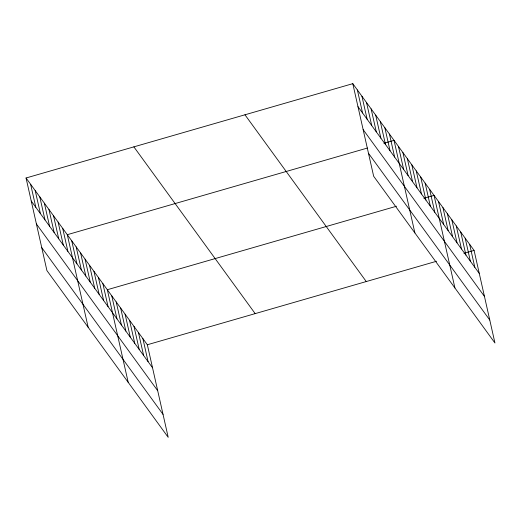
<?xml version="1.0" encoding="UTF-8"?>
<svg xmlns="http://www.w3.org/2000/svg" width="521" height="521" viewBox="0 0 521 521"><rect width="100%" height="100%" fill="white"/><g stroke="black" fill="none" stroke-linecap="round" stroke-linejoin="round"><path stroke-width="0.78" d="M26.05 177.993L147.345 344.752L168.211 437.34L46.916 270.581L26.05 177.993L352.789 83.66L474.084 250.419L494.95 343.007L373.655 176.248L352.789 83.66M367.461 148.029L67.294 234.691L88.16 327.279M383.873 143.288L394.026 140.357L414.892 232.946M396.553 206.218L107.319 289.722L128.186 382.31M423.899 198.319L434.058 195.388L454.924 287.976M147.345 344.752L436.578 261.249M463.924 253.356L474.084 250.419M357.973 106.668L479.268 273.427M363.15 129.625L484.445 296.39M368.477 153.285L489.773 320.044M244.961 114.789L366.263 281.548M133.871 146.863L255.173 313.622M31.234 201.002L152.529 367.761M36.411 223.958L157.707 390.724M41.739 247.618L163.04 414.377M469.636 244.303L474.82 267.312M465.188 238.188L470.372 261.197M460.74 232.079L465.924 255.082M456.292 225.964L461.482 248.966M451.844 219.849L457.034 242.858M447.402 213.734L452.586 236.742M442.954 207.619L448.138 230.627M438.506 201.503L443.69 224.512M429.61 189.273L434.794 212.281M425.162 183.158L430.346 206.166M420.714 177.042L425.898 200.051M416.266 170.934L421.45 193.936M411.818 164.818L417.002 187.82M407.37 158.703L412.554 181.705M402.922 152.588L408.106 175.597M398.474 146.473L403.658 169.481M389.447 134.06L394.631 157.062M384.863 127.756L390.047 150.764M380.284 121.458L385.468 144.467M375.7 115.161L380.884 138.163M371.115 108.856L376.299 131.865M366.537 102.559L371.72 125.568M361.952 96.261L367.136 119.263M357.367 89.957L362.557 112.966M142.897 338.637L148.081 361.646M138.449 332.522L143.64 355.53M134.008 326.413L139.192 349.415M129.56 320.298L134.744 343.3M125.112 314.183L130.296 337.185M120.664 308.067L125.848 331.076M116.216 301.952L121.4 324.961M111.768 295.837L116.951 318.845M102.871 283.606L108.055 306.615M98.423 277.491L103.607 300.5M93.975 271.376L99.159 294.385M89.527 265.267L94.711 288.269M85.079 259.152L90.263 282.154M80.631 253.037L85.822 276.039M76.183 246.921L81.374 269.93M71.742 240.806L76.926 263.815M62.709 228.393L67.893 251.396M58.124 222.089L63.308 245.098M53.546 215.792L58.73 238.8M48.961 209.494L54.145 232.496M44.376 203.19L49.567 226.199M39.798 196.892L44.982 219.901M35.213 190.595L40.397 213.597M30.635 184.291L35.819 207.299"/></g></svg>
